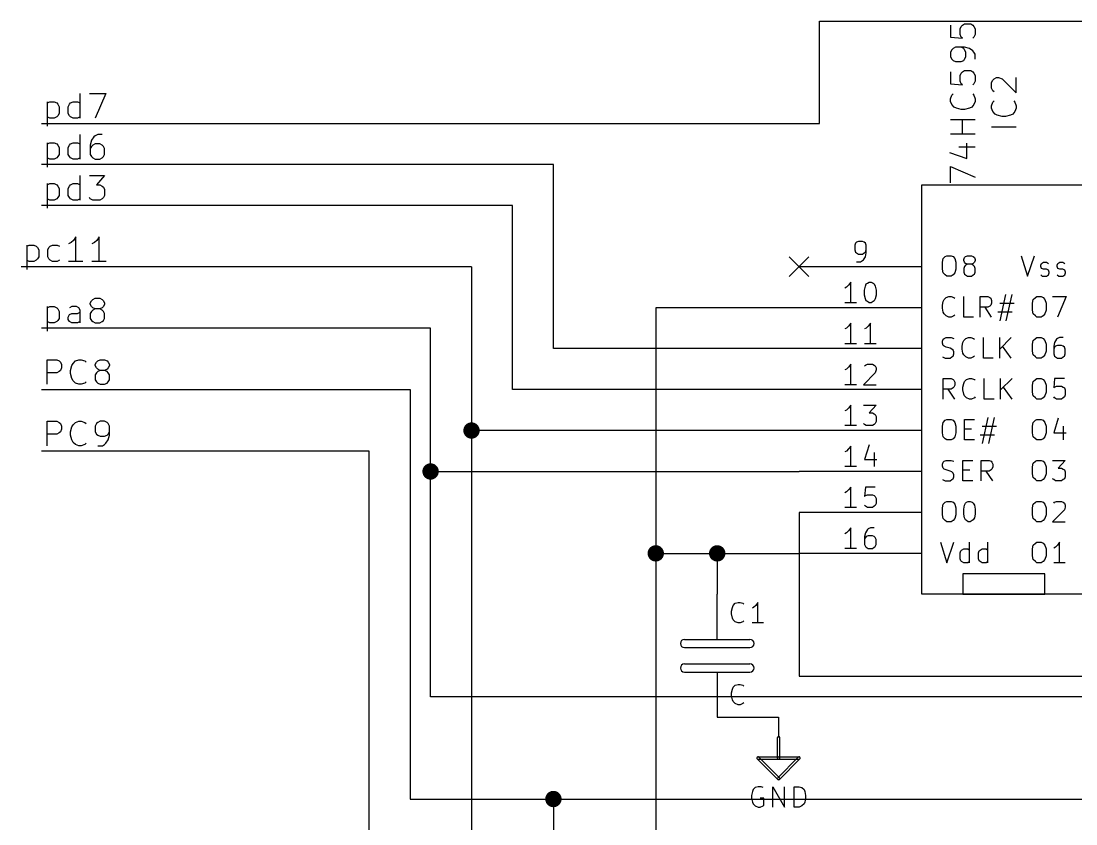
# Model space of a CAD drawing. Extents: x 10 to 287, y -200 to -10.
# Drawn here: x 109.2 to 174.7, y -150.1 to -100.3 of the extents above; entities that cross this region are included whole.
import ezdxf

# ---------------------------------------------------------------- set-up
doc = ezdxf.new("R2010")
doc.units = 0
doc.header["$MEASUREMENT"] = 0
doc.layers.add('BLACK', color=7, linetype='CONTINUOUS')

msp = doc.modelspace()

# ---------------------------------------------------------------- linework, layer by layer
at = {"layer": 'Black'}
for p, q in [((110.846, -105.334), (110.846, -106.858)), ((110.846, -105.41), (110.998, -105.334)), ((110.998, -105.334), (111.277, -105.334)), ((111.277, -105.334), (111.43, -105.41)), ((112.293, -105.41), (112.446, -105.334)), ((112.446, -105.334), (112.725, -105.334)), ((112.725, -105.334), (112.878, -105.41)), ((112.878, -106.35), (112.878, -104.826)), ((113.462, -104.826), (114.478, -104.826)), ((114.478, -104.826), (113.817, -106.35)), ((111.43, -105.41), (111.506, -105.486)), ((111.506, -105.486), (111.582, -105.639)), ((111.582, -105.639), (111.582, -106.07)), ((112.141, -105.639), (112.217, -105.486)), ((112.141, -106.07), (112.141, -105.639)), ((112.217, -105.486), (112.293, -105.41)), ((110.998, -106.35), (110.846, -106.274)), ((111.277, -106.35), (110.998, -106.35)), ((111.43, -106.274), (111.277, -106.35)), ((111.506, -106.197), (111.43, -106.274)), ((111.582, -106.07), (111.506, -106.197)), ((112.217, -106.197), (112.141, -106.07)), ((112.293, -106.274), (112.217, -106.197)), ((112.446, -106.35), (112.293, -106.274)), ((112.725, -106.35), (112.446, -106.35)), ((112.878, -106.274), (112.725, -106.35)), ((110.846, -107.874), (110.846, -109.398)), ((110.846, -107.95), (110.998, -107.874)), ((110.998, -107.874), (111.277, -107.874)), ((111.277, -107.874), (111.43, -107.95)), ((111.43, -107.95), (111.506, -108.026)), ((112.217, -108.026), (112.293, -107.95)), ((112.293, -107.95), (112.446, -107.874)), ((112.446, -107.874), (112.725, -107.874)), ((112.725, -107.874), (112.878, -107.95)), ((112.878, -108.89), (112.878, -107.366)), ((113.589, -107.721), (113.513, -108.026)), ((113.741, -107.518), (113.589, -107.721)), ((113.817, -107.95), (113.665, -108.026)), ((113.817, -107.442), (113.741, -107.518)), ((113.97, -107.366), (113.817, -107.442)), ((114.097, -107.95), (113.817, -107.95)), ((114.249, -107.366), (113.97, -107.366)), ((114.249, -108.026), (114.097, -107.95)), ((111.506, -108.026), (111.582, -108.179)), ((111.582, -108.61), (111.506, -108.737)), ((111.582, -108.179), (111.582, -108.61)), ((112.141, -108.179), (112.217, -108.026)), ((112.141, -108.61), (112.141, -108.179)), ((112.217, -108.737), (112.141, -108.61)), ((113.513, -108.026), (113.513, -108.61)), ((113.589, -108.102), (113.513, -108.229)), ((113.513, -108.61), (113.589, -108.737)), ((113.665, -108.026), (113.589, -108.102)), ((114.325, -108.102), (114.249, -108.026)), ((114.402, -108.229), (114.325, -108.102)), ((114.325, -108.737), (114.402, -108.61)), ((114.402, -108.61), (114.402, -108.229)), ((110.998, -108.89), (110.846, -108.814)), ((111.277, -108.89), (110.998, -108.89)), ((111.43, -108.814), (111.277, -108.89)), ((111.506, -108.737), (111.43, -108.814)), ((112.293, -108.814), (112.217, -108.737)), ((112.446, -108.89), (112.293, -108.814)), ((112.725, -108.89), (112.446, -108.89)), ((112.878, -108.814), (112.725, -108.89)), ((113.589, -108.737), (113.665, -108.814)), ((113.665, -108.814), (113.817, -108.89)), ((113.817, -108.89), (114.097, -108.89)), ((114.097, -108.89), (114.249, -108.814)), ((114.249, -108.814), (114.325, -108.737)), ((112.878, -111.43), (112.878, -109.906)), ((113.462, -109.906), (114.402, -109.906)), ((114.402, -109.906), (113.894, -110.49)), ((110.846, -110.414), (110.846, -111.938)), ((110.846, -110.49), (110.998, -110.414)), ((110.998, -110.414), (111.277, -110.414)), ((111.277, -110.414), (111.43, -110.49)), ((111.43, -110.49), (111.506, -110.566)), ((111.506, -110.566), (111.582, -110.719)), ((112.141, -110.719), (112.217, -110.566)), ((112.217, -110.566), (112.293, -110.49)), ((112.293, -110.49), (112.446, -110.414)), ((112.446, -110.414), (112.725, -110.414)), ((112.725, -110.414), (112.878, -110.49)), ((113.894, -110.49), (114.097, -110.49)), ((114.097, -110.49), (114.249, -110.566)), ((114.249, -110.566), (114.325, -110.642)), ((111.582, -111.15), (111.506, -111.277)), ((111.582, -110.719), (111.582, -111.15)), ((112.141, -111.15), (112.141, -110.719)), ((112.217, -111.277), (112.141, -111.15)), ((114.325, -110.642), (114.402, -110.769)), ((114.402, -111.15), (114.325, -111.277)), ((114.402, -110.769), (114.402, -111.15)), ((110.998, -111.43), (110.846, -111.354)), ((111.277, -111.43), (110.998, -111.43)), ((111.43, -111.354), (111.277, -111.43)), ((111.506, -111.277), (111.43, -111.354)), ((112.293, -111.354), (112.217, -111.277)), ((112.446, -111.43), (112.293, -111.354)), ((112.725, -111.43), (112.446, -111.43)), ((112.878, -111.354), (112.725, -111.43)), ((113.513, -111.354), (113.462, -111.277)), ((113.665, -111.43), (113.513, -111.354)), ((114.097, -111.43), (113.665, -111.43)), ((114.249, -111.354), (114.097, -111.43)), ((114.325, -111.277), (114.249, -111.354)), ((112.624, -113.716), (112.471, -113.944)), ((112.624, -115.24), (112.624, -113.716)), ((114.071, -113.716), (113.919, -113.944)), ((114.071, -115.24), (114.071, -113.716)), ((109.576, -114.224), (109.576, -115.748)), ((109.576, -114.3), (109.728, -114.224)), ((109.728, -114.224), (110.007, -114.224)), ((110.007, -114.224), (110.16, -114.3)), ((110.16, -114.3), (110.236, -114.376)), ((110.236, -114.376), (110.312, -114.529)), ((110.871, -114.529), (110.947, -114.376)), ((110.947, -114.376), (111.023, -114.3)), ((111.023, -114.3), (111.176, -114.224)), ((111.176, -114.224), (111.455, -114.224)), ((111.455, -114.224), (111.608, -114.3)), ((112.319, -114.071), (112.166, -114.148)), ((112.471, -113.944), (112.319, -114.071)), ((113.767, -114.071), (113.614, -114.148)), ((113.919, -113.944), (113.767, -114.071)), ((110.236, -115.087), (110.16, -115.164)), ((110.312, -114.96), (110.236, -115.087)), ((110.312, -114.529), (110.312, -114.96)), ((110.871, -114.96), (110.871, -114.529)), ((110.947, -115.087), (110.871, -114.96)), ((111.023, -115.164), (110.947, -115.087)), ((109.728, -115.24), (109.576, -115.164)), ((110.007, -115.24), (109.728, -115.24)), ((110.16, -115.164), (110.007, -115.24)), ((111.176, -115.24), (111.023, -115.164)), ((111.455, -115.24), (111.176, -115.24)), ((111.608, -115.164), (111.455, -115.24)), ((113.055, -115.24), (112.166, -115.24)), ((114.503, -115.24), (113.614, -115.24)), ((113.513, -117.831), (113.589, -117.678)), ((113.589, -117.678), (113.665, -117.602)), ((113.665, -117.602), (113.817, -117.526)), ((113.817, -117.526), (114.097, -117.526)), ((114.097, -117.526), (114.249, -117.602)), ((114.249, -117.602), (114.325, -117.678)), ((114.325, -117.678), (114.402, -117.831)), ((110.846, -118.034), (110.846, -119.558)), ((110.846, -118.11), (110.998, -118.034)), ((110.998, -118.034), (111.277, -118.034)), ((111.277, -118.034), (111.43, -118.11)), ((111.43, -118.11), (111.506, -118.186)), ((111.506, -118.186), (111.582, -118.339)), ((111.582, -118.339), (111.582, -118.77)), ((112.37, -118.034), (112.217, -118.11)), ((112.649, -118.034), (112.37, -118.034)), ((112.801, -118.11), (112.649, -118.034)), ((112.725, -118.466), (112.878, -118.389)), ((112.878, -118.262), (112.801, -118.11)), ((112.878, -119.05), (112.878, -118.262)), ((113.513, -117.881), (113.513, -117.831)), ((113.589, -118.034), (113.513, -117.881)), ((113.589, -118.339), (113.513, -118.466)), ((113.665, -118.11), (113.589, -118.034)), ((113.665, -118.262), (113.589, -118.339)), ((113.817, -118.186), (113.665, -118.11)), ((113.817, -118.186), (113.665, -118.262)), ((114.097, -118.186), (113.817, -118.186)), ((114.249, -118.11), (114.097, -118.186)), ((114.249, -118.262), (114.097, -118.186)), ((114.325, -118.034), (114.249, -118.11)), ((114.325, -118.339), (114.249, -118.262)), ((114.402, -117.881), (114.325, -118.034)), ((114.402, -118.466), (114.325, -118.339)), ((114.402, -117.831), (114.402, -117.881)), ((110.998, -119.05), (110.846, -118.974)), ((111.277, -119.05), (110.998, -119.05)), ((111.43, -118.974), (111.277, -119.05)), ((111.506, -118.897), (111.43, -118.974)), ((111.582, -118.77), (111.506, -118.897)), ((112.141, -118.694), (112.217, -118.542)), ((112.141, -118.847), (112.141, -118.694)), ((112.217, -118.974), (112.141, -118.847)), ((112.217, -118.542), (112.37, -118.466)), ((112.37, -119.05), (112.217, -118.974)), ((112.37, -118.466), (112.725, -118.466)), ((112.725, -119.05), (112.37, -119.05)), ((112.878, -118.974), (112.725, -119.05)), ((113.513, -118.466), (113.513, -118.77)), ((113.513, -118.77), (113.589, -118.897)), ((113.589, -118.897), (113.665, -118.974)), ((113.665, -118.974), (113.817, -119.05)), ((113.817, -119.05), (114.097, -119.05)), ((114.097, -119.05), (114.249, -118.974)), ((114.249, -118.974), (114.325, -118.897)), ((114.325, -118.897), (114.402, -118.77)), ((114.402, -118.77), (114.402, -118.466)), ((110.846, -122.86), (110.846, -121.336)), ((110.846, -121.336), (111.43, -121.336)), ((111.43, -121.336), (111.582, -121.412)), ((111.582, -121.412), (111.658, -121.488)), ((111.658, -121.488), (111.735, -121.641)), ((111.735, -121.641), (111.735, -121.844)), ((112.293, -121.996), (112.37, -121.691)), ((112.37, -121.691), (112.446, -121.564)), ((112.446, -121.564), (112.598, -121.412)), ((112.598, -121.412), (112.801, -121.336)), ((112.801, -121.336), (112.954, -121.336)), ((112.954, -121.336), (113.182, -121.412)), ((113.182, -121.412), (113.259, -121.488)), ((113.817, -121.641), (113.894, -121.488)), ((113.817, -121.691), (113.817, -121.641)), ((113.894, -121.844), (113.817, -121.691)), ((113.894, -121.488), (113.97, -121.412)), ((113.97, -121.412), (114.122, -121.336)), ((114.122, -121.336), (114.402, -121.336)), ((114.402, -121.336), (114.554, -121.412)), ((114.554, -121.412), (114.63, -121.488)), ((114.63, -121.488), (114.706, -121.641)), ((114.706, -121.691), (114.63, -121.844)), ((114.706, -121.641), (114.706, -121.691)), ((111.43, -122.149), (110.846, -122.149)), ((111.582, -122.072), (111.43, -122.149)), ((111.658, -121.996), (111.582, -122.072)), ((111.735, -121.844), (111.658, -121.996)), ((112.293, -122.199), (112.293, -121.996)), ((112.37, -122.504), (112.293, -122.199)), ((113.894, -122.149), (113.817, -122.276)), ((113.817, -122.276), (113.817, -122.58)), ((113.97, -121.92), (113.894, -121.844)), ((113.97, -122.072), (113.894, -122.149)), ((114.122, -121.996), (113.97, -121.92)), ((114.122, -121.996), (113.97, -122.072)), ((114.402, -121.996), (114.122, -121.996)), ((114.554, -121.92), (114.402, -121.996)), ((114.554, -122.072), (114.402, -121.996)), ((114.63, -121.844), (114.554, -121.92)), ((114.63, -122.149), (114.554, -122.072)), ((114.706, -122.276), (114.63, -122.149)), ((114.706, -122.58), (114.706, -122.276)), ((112.446, -122.657), (112.37, -122.504)), ((112.598, -122.784), (112.446, -122.657)), ((112.801, -122.86), (112.598, -122.784)), ((112.954, -122.86), (112.801, -122.86)), ((113.182, -122.784), (112.954, -122.86)), ((113.259, -122.707), (113.182, -122.784)), ((113.817, -122.58), (113.894, -122.707)), ((113.894, -122.707), (113.97, -122.784)), ((113.97, -122.784), (114.122, -122.86)), ((114.122, -122.86), (114.402, -122.86)), ((114.402, -122.86), (114.554, -122.784)), ((114.554, -122.784), (114.63, -122.707)), ((114.63, -122.707), (114.706, -122.58)), ((110.846, -126.67), (110.846, -125.146)), ((110.846, -125.146), (111.43, -125.146)), ((111.43, -125.146), (111.582, -125.222)), ((111.582, -125.222), (111.658, -125.298)), ((111.658, -125.298), (111.735, -125.451)), ((111.735, -125.451), (111.735, -125.654)), ((112.293, -125.806), (112.37, -125.501)), ((112.37, -125.501), (112.446, -125.374)), ((112.446, -125.374), (112.598, -125.222)), ((112.598, -125.222), (112.801, -125.146)), ((112.801, -125.146), (112.954, -125.146)), ((112.954, -125.146), (113.182, -125.222)), ((113.182, -125.222), (113.259, -125.298)), ((113.894, -125.298), (113.817, -125.451)), ((113.817, -125.451), (113.817, -125.806)), ((113.97, -125.222), (113.894, -125.298)), ((114.122, -125.146), (113.97, -125.222)), ((114.402, -125.146), (114.122, -125.146)), ((114.554, -125.222), (114.402, -125.146)), ((114.63, -125.298), (114.554, -125.222)), ((114.706, -125.451), (114.63, -125.298)), ((114.706, -126.009), (114.706, -125.451)), ((111.43, -125.959), (110.846, -125.959)), ((111.582, -125.882), (111.43, -125.959)), ((111.658, -125.806), (111.582, -125.882)), ((111.735, -125.654), (111.658, -125.806)), ((112.293, -126.009), (112.293, -125.806)), ((112.37, -126.314), (112.293, -126.009)), ((113.817, -125.806), (113.894, -125.959)), ((113.894, -125.959), (113.97, -126.009)), ((113.97, -126.009), (114.122, -126.086)), ((114.122, -126.086), (114.402, -126.086)), ((114.402, -126.086), (114.554, -126.009)), ((114.554, -126.009), (114.63, -125.959)), ((114.63, -125.959), (114.706, -125.806)), ((114.63, -126.314), (114.706, -126.009)), ((112.446, -126.467), (112.37, -126.314)), ((112.598, -126.594), (112.446, -126.467)), ((112.801, -126.67), (112.598, -126.594)), ((112.954, -126.67), (112.801, -126.67)), ((113.182, -126.594), (112.954, -126.67)), ((113.259, -126.517), (113.182, -126.594)), ((113.97, -126.67), (114.275, -126.67)), ((114.275, -126.67), (114.402, -126.594)), ((114.402, -126.594), (114.478, -126.517)), ((114.478, -126.517), (114.63, -126.314))]:
    msp.add_line(p, q, dxfattribs=at)
at = {"layer": 'Blue 2'}
for p, q in [((156.87, -114.96), (158.09, -116.18)), ((158.09, -114.96), (156.87, -116.18))]:
    msp.add_line(p, q, dxfattribs=at)
at = {"layer": 'Cyan 2'}
for p, q in [((166.878, -100.584), (166.878, -101.321)), ((167.462, -100.813), (167.538, -100.66)), ((167.538, -100.66), (167.615, -100.584)), ((167.615, -100.584), (167.742, -100.508)), ((167.742, -100.508), (168.123, -100.508)), ((168.123, -100.508), (168.25, -100.584)), ((168.25, -100.584), (168.326, -100.66)), ((168.326, -100.66), (168.402, -100.813)), ((166.878, -101.321), (167.615, -101.397)), ((167.462, -101.168), (167.462, -100.813)), ((167.538, -101.321), (167.462, -101.168)), ((167.615, -101.397), (167.538, -101.321)), ((168.326, -101.321), (168.25, -101.397)), ((168.402, -101.168), (168.326, -101.321)), ((168.402, -100.813), (168.402, -101.168)), ((167.03, -102.032), (166.954, -102.108)), ((167.183, -101.956), (167.03, -102.032)), ((167.742, -101.956), (167.183, -101.956)), ((167.691, -102.032), (167.538, -101.956)), ((167.742, -102.108), (167.691, -102.032)), ((168.046, -102.032), (167.742, -101.956)), ((168.25, -102.184), (168.046, -102.032)), ((166.954, -102.108), (166.878, -102.26)), ((166.878, -102.26), (166.878, -102.54)), ((166.878, -102.54), (166.954, -102.692)), ((166.954, -102.692), (167.03, -102.768)), ((167.691, -102.768), (167.742, -102.692)), ((167.818, -102.26), (167.742, -102.108)), ((167.742, -102.692), (167.818, -102.54)), ((167.818, -102.54), (167.818, -102.26)), ((168.326, -102.26), (168.25, -102.184)), ((168.402, -102.387), (168.326, -102.26)), ((168.402, -102.692), (168.402, -102.387)), ((167.03, -102.768), (167.183, -102.845)), ((167.183, -102.845), (167.538, -102.845)), ((167.538, -102.845), (167.691, -102.768)), ((166.878, -103.48), (166.878, -104.216)), ((167.462, -103.708), (167.538, -103.556)), ((167.462, -104.064), (167.462, -103.708)), ((167.538, -103.556), (167.615, -103.48)), ((167.615, -103.48), (167.742, -103.403)), ((167.742, -103.403), (168.123, -103.403)), ((168.123, -103.403), (168.25, -103.48)), ((168.25, -103.48), (168.326, -103.556)), ((168.326, -103.556), (168.402, -103.708)), ((168.402, -103.708), (168.402, -104.064)), ((169.418, -104.14), (169.494, -103.988)), ((169.494, -103.988), (169.57, -103.911)), ((169.57, -103.911), (169.723, -103.835)), ((169.723, -103.835), (169.85, -103.835)), ((169.85, -103.835), (170.078, -103.911)), ((170.078, -103.911), (170.942, -104.775)), ((170.942, -104.775), (170.942, -103.835)), ((166.878, -104.216), (167.615, -104.292)), ((167.538, -104.216), (167.462, -104.064)), ((167.615, -104.292), (167.538, -104.216)), ((168.326, -104.216), (168.25, -104.292)), ((168.402, -104.064), (168.326, -104.216)), ((169.418, -104.496), (169.418, -104.14)), ((169.494, -104.648), (169.418, -104.496)), ((169.57, -104.724), (169.494, -104.648)), ((166.878, -105.156), (166.954, -104.927)), ((166.878, -105.308), (166.878, -105.156)), ((166.954, -105.512), (166.878, -105.308)), ((166.954, -104.927), (167.03, -104.851)), ((168.25, -104.851), (168.326, -104.927)), ((168.326, -104.927), (168.402, -105.156)), ((168.402, -105.308), (168.326, -105.512)), ((168.402, -105.156), (168.402, -105.308)), ((169.494, -105.359), (169.57, -105.283)), ((170.79, -105.283), (170.866, -105.359)), ((167.107, -105.664), (166.954, -105.512)), ((167.234, -105.74), (167.107, -105.664)), ((167.538, -105.816), (167.234, -105.74)), ((167.742, -105.816), (167.538, -105.816)), ((168.046, -105.74), (167.742, -105.816)), ((168.199, -105.664), (168.046, -105.74)), ((168.326, -105.512), (168.199, -105.664)), ((169.418, -105.588), (169.494, -105.359)), ((169.418, -105.74), (169.418, -105.588)), ((169.494, -105.943), (169.418, -105.74)), ((169.647, -106.096), (169.494, -105.943)), ((170.866, -105.943), (170.739, -106.096)), ((170.866, -105.359), (170.942, -105.588)), ((170.942, -105.74), (170.866, -105.943)), ((170.942, -105.588), (170.942, -105.74)), ((168.402, -106.451), (166.878, -106.451)), ((167.615, -107.34), (167.615, -106.451)), ((169.774, -106.172), (169.647, -106.096)), ((170.078, -106.248), (169.774, -106.172)), ((170.282, -106.248), (170.078, -106.248)), ((170.586, -106.172), (170.282, -106.248)), ((170.739, -106.096), (170.586, -106.172)), ((170.942, -106.909), (169.418, -106.909)), ((168.402, -107.34), (166.878, -107.34)), ((167.894, -108.864), (167.894, -107.899)), ((166.802, -108.483), (167.894, -108.864)), ((167.386, -108.128), (168.402, -108.128)), ((166.878, -110.363), (166.878, -109.347)), ((166.878, -109.347), (168.402, -110.007)), ((166.37, -115.291), (166.421, -115.062)), ((166.421, -115.062), (166.548, -114.935)), ((166.548, -114.935), (166.649, -114.884)), ((166.649, -114.884), (166.903, -114.884)), ((166.903, -114.884), (167.03, -114.935)), ((167.03, -114.935), (167.132, -115.062)), ((167.132, -115.062), (167.208, -115.291)), ((167.691, -115.113), (167.742, -114.986)), ((167.691, -115.189), (167.691, -115.113)), ((167.742, -114.986), (167.792, -114.935)), ((167.792, -114.935), (167.919, -114.884)), ((167.919, -114.884), (168.173, -114.884)), ((168.173, -114.884), (168.275, -114.935)), ((168.275, -114.935), (168.351, -114.986)), ((168.351, -114.986), (168.402, -115.113)), ((168.402, -115.113), (168.402, -115.189)), ((171.247, -114.884), (171.653, -116.154)), ((171.653, -116.154), (172.085, -114.884)), ((166.37, -115.722), (166.37, -115.291)), ((166.421, -115.951), (166.37, -115.722)), ((167.208, -115.722), (167.132, -115.951)), ((167.208, -115.291), (167.208, -115.722)), ((167.742, -115.291), (167.691, -115.189)), ((167.742, -115.545), (167.691, -115.672)), ((167.691, -115.672), (167.691, -115.9)), ((167.792, -115.367), (167.742, -115.291)), ((167.792, -115.468), (167.742, -115.545)), ((167.919, -115.418), (167.792, -115.367)), ((167.919, -115.418), (167.792, -115.468)), ((168.173, -115.418), (167.919, -115.418)), ((168.275, -115.367), (168.173, -115.418)), ((168.275, -115.468), (168.173, -115.418)), ((168.351, -115.291), (168.275, -115.367)), ((168.351, -115.545), (168.275, -115.468)), ((168.402, -115.189), (168.351, -115.291)), ((168.402, -115.672), (168.351, -115.545)), ((168.402, -115.9), (168.402, -115.672)), ((172.466, -115.468), (172.517, -115.367)), ((172.466, -115.545), (172.466, -115.468)), ((172.517, -115.672), (172.466, -115.545)), ((172.517, -115.367), (172.644, -115.291)), ((172.644, -115.722), (172.517, -115.672)), ((172.644, -115.291), (172.822, -115.291)), ((172.822, -115.722), (172.644, -115.722)), ((172.822, -115.291), (172.949, -115.367)), ((172.949, -115.773), (172.822, -115.722)), ((172.999, -115.9), (172.949, -115.773)), ((173.482, -115.468), (173.533, -115.367)), ((173.482, -115.545), (173.482, -115.468)), ((173.533, -115.672), (173.482, -115.545)), ((173.533, -115.367), (173.66, -115.291)), ((173.66, -115.722), (173.533, -115.672)), ((173.66, -115.291), (173.838, -115.291)), ((173.838, -115.722), (173.66, -115.722)), ((173.838, -115.291), (173.965, -115.367)), ((173.965, -115.773), (173.838, -115.722)), ((174.015, -115.9), (173.965, -115.773)), ((166.548, -116.078), (166.421, -115.951)), ((166.649, -116.154), (166.548, -116.078)), ((166.903, -116.154), (166.649, -116.154)), ((167.03, -116.078), (166.903, -116.154)), ((167.132, -115.951), (167.03, -116.078)), ((167.691, -115.9), (167.742, -116.027)), ((167.742, -116.027), (167.792, -116.078)), ((167.792, -116.078), (167.919, -116.154)), ((167.919, -116.154), (168.173, -116.154)), ((168.173, -116.154), (168.275, -116.078)), ((168.275, -116.078), (168.351, -116.027)), ((168.351, -116.027), (168.402, -115.9)), ((172.466, -116.078), (172.568, -116.154)), ((172.568, -116.154), (172.822, -116.154)), ((172.822, -116.154), (172.949, -116.078)), ((172.949, -116.078), (172.999, -115.951)), ((172.999, -115.951), (172.999, -115.9)), ((173.482, -116.078), (173.584, -116.154)), ((173.584, -116.154), (173.838, -116.154)), ((173.838, -116.154), (173.965, -116.078)), ((173.965, -116.078), (174.015, -115.951)), ((174.015, -115.951), (174.015, -115.9)), ((166.37, -117.958), (166.421, -117.729)), ((166.421, -117.729), (166.472, -117.602)), ((166.472, -117.602), (166.599, -117.475)), ((166.599, -117.475), (166.776, -117.424)), ((166.776, -117.424), (166.903, -117.424)), ((166.903, -117.424), (167.081, -117.475)), ((167.081, -117.475), (167.132, -117.526)), ((167.691, -118.694), (167.691, -117.424)), ((168.707, -118.694), (168.707, -117.424)), ((168.707, -117.424), (169.189, -117.424)), ((169.189, -117.424), (169.316, -117.475)), ((169.316, -117.475), (169.367, -117.526)), ((169.367, -117.526), (169.418, -117.653)), ((169.418, -117.653), (169.418, -117.831)), ((170.282, -117.297), (169.926, -118.923)), ((170.332, -118.923), (170.688, -117.297)), ((171.958, -117.831), (172.009, -117.602)), ((172.009, -117.602), (172.136, -117.475)), ((172.136, -117.475), (172.237, -117.424)), ((172.237, -117.424), (172.491, -117.424)), ((172.491, -117.424), (172.618, -117.475)), ((172.618, -117.475), (172.72, -117.602)), ((172.72, -117.602), (172.796, -117.831)), ((173.203, -117.424), (174.041, -117.424)), ((174.041, -117.424), (173.507, -118.694)), ((166.37, -118.135), (166.37, -117.958)), ((166.421, -118.389), (166.37, -118.135)), ((166.472, -118.491), (166.421, -118.389)), ((169.189, -118.085), (168.707, -118.085)), ((169.418, -118.694), (169.012, -118.085)), ((169.316, -118.008), (169.189, -118.085)), ((169.367, -117.958), (169.316, -118.008)), ((169.418, -117.831), (169.367, -117.958)), ((170.688, -118.389), (169.799, -118.389)), ((169.926, -117.831), (170.815, -117.831)), ((171.958, -118.262), (171.958, -117.831)), ((172.009, -118.491), (171.958, -118.262)), ((172.796, -118.262), (172.72, -118.491)), ((172.796, -117.831), (172.796, -118.262)), ((166.599, -118.618), (166.472, -118.491)), ((166.776, -118.694), (166.599, -118.618)), ((166.903, -118.694), (166.776, -118.694)), ((167.081, -118.618), (166.903, -118.694)), ((167.132, -118.567), (167.081, -118.618)), ((168.3, -118.694), (167.691, -118.694)), ((172.136, -118.618), (172.009, -118.491)), ((172.237, -118.694), (172.136, -118.618)), ((172.491, -118.694), (172.237, -118.694)), ((172.618, -118.618), (172.491, -118.694)), ((172.72, -118.491), (172.618, -118.618)), ((166.37, -120.193), (166.421, -120.066)), ((166.37, -120.32), (166.37, -120.193)), ((166.421, -120.447), (166.37, -120.32)), ((166.421, -120.066), (166.472, -120.015)), ((166.472, -120.015), (166.599, -119.964)), ((166.599, -119.964), (166.903, -119.964)), ((166.903, -119.964), (167.081, -120.015)), ((167.589, -120.498), (167.64, -120.269)), ((167.64, -120.269), (167.691, -120.142)), ((167.691, -120.142), (167.818, -120.015)), ((167.818, -120.015), (167.996, -119.964)), ((167.996, -119.964), (168.123, -119.964)), ((168.123, -119.964), (168.3, -120.015)), ((168.3, -120.015), (168.351, -120.066)), ((168.91, -121.234), (168.91, -119.964)), ((169.926, -121.234), (169.926, -119.964)), ((170.637, -119.964), (169.926, -120.675)), ((171.958, -120.371), (172.009, -120.142)), ((171.958, -120.802), (171.958, -120.371)), ((172.009, -120.142), (172.136, -120.015)), ((172.136, -120.015), (172.237, -119.964)), ((172.237, -119.964), (172.491, -119.964)), ((172.491, -119.964), (172.618, -120.015)), ((172.618, -120.015), (172.72, -120.142)), ((172.72, -120.142), (172.796, -120.371)), ((172.796, -120.371), (172.796, -120.802)), ((173.33, -120.269), (173.279, -120.498)), ((173.457, -120.066), (173.33, -120.269)), ((173.507, -120.015), (173.457, -120.066)), ((173.634, -119.964), (173.507, -120.015)), ((173.863, -119.964), (173.634, -119.964)), ((166.472, -120.498), (166.421, -120.447)), ((166.599, -120.548), (166.472, -120.498)), ((166.853, -120.625), (166.599, -120.548)), ((166.954, -120.675), (166.853, -120.625)), ((167.03, -120.752), (166.954, -120.675)), ((167.081, -120.853), (167.03, -120.752)), ((167.03, -121.107), (167.081, -120.98)), ((167.081, -120.98), (167.081, -120.853)), ((167.589, -120.675), (167.589, -120.498)), ((167.64, -120.929), (167.589, -120.675)), ((167.691, -121.031), (167.64, -120.929)), ((167.818, -121.158), (167.691, -121.031)), ((170.637, -121.234), (170.104, -120.498)), ((172.009, -121.031), (171.958, -120.802)), ((172.136, -121.158), (172.009, -121.031)), ((172.72, -121.031), (172.618, -121.158)), ((172.796, -120.802), (172.72, -121.031)), ((173.279, -120.498), (173.279, -120.98)), ((173.33, -120.548), (173.279, -120.675)), ((173.279, -120.98), (173.33, -121.107)), ((173.38, -120.498), (173.33, -120.548)), ((173.507, -120.447), (173.38, -120.498)), ((173.761, -120.447), (173.507, -120.447)), ((173.863, -120.498), (173.761, -120.447)), ((173.939, -120.548), (173.863, -120.498)), ((173.99, -120.675), (173.939, -120.548)), ((173.939, -121.107), (173.99, -120.98)), ((173.99, -120.98), (173.99, -120.675)), ((166.37, -121.158), (166.548, -121.234)), ((166.548, -121.234), (166.853, -121.234)), ((166.853, -121.234), (166.954, -121.158)), ((166.954, -121.158), (167.03, -121.107)), ((167.996, -121.234), (167.818, -121.158)), ((168.123, -121.234), (167.996, -121.234)), ((168.3, -121.158), (168.123, -121.234)), ((168.351, -121.107), (168.3, -121.158)), ((169.52, -121.234), (168.91, -121.234)), ((172.237, -121.234), (172.136, -121.158)), ((172.491, -121.234), (172.237, -121.234)), ((172.618, -121.158), (172.491, -121.234)), ((173.33, -121.107), (173.38, -121.158)), ((173.38, -121.158), (173.507, -121.234)), ((173.507, -121.234), (173.761, -121.234)), ((173.761, -121.234), (173.863, -121.158)), ((173.863, -121.158), (173.939, -121.107)), ((166.421, -123.774), (166.421, -122.504)), ((166.421, -122.504), (166.903, -122.504)), ((166.903, -122.504), (167.03, -122.555)), ((167.03, -122.555), (167.081, -122.606)), ((167.081, -122.606), (167.132, -122.733)), ((167.132, -122.911), (167.081, -123.038)), ((167.132, -122.733), (167.132, -122.911)), ((167.64, -123.038), (167.691, -122.809)), ((167.691, -122.809), (167.742, -122.682)), ((167.742, -122.682), (167.869, -122.555)), ((167.869, -122.555), (168.046, -122.504)), ((168.046, -122.504), (168.173, -122.504)), ((168.173, -122.504), (168.351, -122.555)), ((168.351, -122.555), (168.402, -122.606)), ((168.961, -123.774), (168.961, -122.504)), ((169.977, -123.774), (169.977, -122.504)), ((170.688, -122.504), (169.977, -123.215)), ((171.958, -122.911), (172.009, -122.682)), ((171.958, -123.342), (171.958, -122.911)), ((172.009, -122.682), (172.136, -122.555)), ((172.136, -122.555), (172.237, -122.504)), ((172.237, -122.504), (172.491, -122.504)), ((172.491, -122.504), (172.618, -122.555)), ((172.618, -122.555), (172.72, -122.682)), ((172.72, -122.682), (172.796, -122.911)), ((172.796, -122.911), (172.796, -123.342)), ((173.33, -122.504), (173.279, -123.088)), ((173.939, -122.504), (173.33, -122.504)), ((173.33, -123.038), (173.457, -122.987)), ((173.457, -122.987), (173.761, -122.987)), ((173.761, -122.987), (173.863, -123.038)), ((166.903, -123.165), (166.421, -123.165)), ((167.132, -123.774), (166.726, -123.165)), ((167.03, -123.088), (166.903, -123.165)), ((167.081, -123.038), (167.03, -123.088)), ((167.64, -123.215), (167.64, -123.038)), ((167.691, -123.469), (167.64, -123.215)), ((167.742, -123.571), (167.691, -123.469)), ((167.869, -123.698), (167.742, -123.571)), ((168.402, -123.647), (168.351, -123.698)), ((170.688, -123.774), (170.155, -123.038)), ((172.009, -123.571), (171.958, -123.342)), ((172.136, -123.698), (172.009, -123.571)), ((172.72, -123.571), (172.618, -123.698)), ((172.796, -123.342), (172.72, -123.571)), ((173.279, -123.088), (173.33, -123.038)), ((173.33, -123.698), (173.279, -123.647)), ((173.863, -123.038), (173.939, -123.088)), ((173.939, -123.647), (173.863, -123.698)), ((173.939, -123.088), (173.99, -123.215)), ((173.99, -123.52), (173.939, -123.647)), ((173.99, -123.215), (173.99, -123.52)), ((168.046, -123.774), (167.869, -123.698)), ((168.173, -123.774), (168.046, -123.774)), ((168.351, -123.698), (168.173, -123.774)), ((169.57, -123.774), (168.961, -123.774)), ((172.237, -123.774), (172.136, -123.698)), ((172.491, -123.774), (172.237, -123.774)), ((172.618, -123.698), (172.491, -123.774)), ((173.457, -123.774), (173.33, -123.698)), ((173.761, -123.774), (173.457, -123.774)), ((173.863, -123.698), (173.761, -123.774)), ((169.189, -124.917), (168.834, -126.543)), ((169.24, -126.543), (169.596, -124.917)), ((173.558, -124.968), (173.279, -125.882)), ((166.37, -125.451), (166.421, -125.222)), ((166.37, -125.882), (166.37, -125.451)), ((166.421, -125.222), (166.548, -125.095)), ((166.548, -125.095), (166.649, -125.044)), ((166.649, -125.044), (166.903, -125.044)), ((166.903, -125.044), (167.03, -125.095)), ((167.03, -125.095), (167.132, -125.222)), ((167.132, -125.222), (167.208, -125.451)), ((167.208, -125.451), (167.208, -125.882)), ((167.742, -126.314), (167.742, -125.044)), ((167.742, -125.044), (168.351, -125.044)), ((168.834, -125.451), (169.723, -125.451)), ((171.958, -125.451), (172.009, -125.222)), ((171.958, -125.882), (171.958, -125.451)), ((172.009, -125.222), (172.136, -125.095)), ((172.136, -125.095), (172.237, -125.044)), ((172.237, -125.044), (172.491, -125.044)), ((172.491, -125.044), (172.618, -125.095)), ((172.618, -125.095), (172.72, -125.222)), ((172.72, -125.222), (172.796, -125.451)), ((172.796, -125.451), (172.796, -125.882)), ((173.863, -125.451), (173.863, -126.314)), ((166.421, -126.111), (166.37, -125.882)), ((166.548, -126.238), (166.421, -126.111)), ((166.649, -126.314), (166.548, -126.238)), ((167.03, -126.238), (166.903, -126.314)), ((167.132, -126.111), (167.03, -126.238)), ((167.208, -125.882), (167.132, -126.111)), ((167.742, -125.628), (168.173, -125.628)), ((169.596, -126.009), (168.707, -126.009)), ((172.009, -126.111), (171.958, -125.882)), ((172.136, -126.238), (172.009, -126.111)), ((172.237, -126.314), (172.136, -126.238)), ((172.618, -126.238), (172.491, -126.314)), ((172.72, -126.111), (172.618, -126.238)), ((172.796, -125.882), (172.72, -126.111)), ((173.279, -125.882), (174.041, -125.882)), ((166.903, -126.314), (166.649, -126.314)), ((168.351, -126.314), (167.742, -126.314)), ((172.491, -126.314), (172.237, -126.314)), ((166.472, -127.635), (166.599, -127.584)), ((166.599, -127.584), (166.903, -127.584)), ((166.903, -127.584), (167.081, -127.635)), ((167.64, -128.854), (167.64, -127.584)), ((167.64, -127.584), (168.25, -127.584)), ((168.783, -128.854), (168.783, -127.584)), ((168.783, -127.584), (169.266, -127.584)), ((169.266, -127.584), (169.393, -127.635)), ((172.136, -127.635), (172.237, -127.584)), ((172.237, -127.584), (172.491, -127.584)), ((172.491, -127.584), (172.618, -127.635)), ((173.203, -127.584), (173.99, -127.584)), ((173.99, -127.584), (173.558, -128.067)), ((166.37, -127.813), (166.421, -127.686)), ((166.37, -127.94), (166.37, -127.813)), ((166.421, -128.067), (166.37, -127.94)), ((166.421, -127.686), (166.472, -127.635)), ((166.472, -128.118), (166.421, -128.067)), ((166.599, -128.168), (166.472, -128.118)), ((166.853, -128.245), (166.599, -128.168)), ((167.64, -128.168), (168.072, -128.168)), ((169.393, -128.168), (169.266, -128.245)), ((169.393, -127.635), (169.443, -127.686)), ((169.443, -128.118), (169.393, -128.168)), ((169.443, -127.686), (169.494, -127.813)), ((169.494, -127.991), (169.443, -128.118)), ((169.494, -127.813), (169.494, -127.991)), ((171.958, -127.991), (172.009, -127.762)), ((171.958, -128.422), (171.958, -127.991)), ((172.009, -127.762), (172.136, -127.635)), ((172.618, -127.635), (172.72, -127.762)), ((172.72, -127.762), (172.796, -127.991)), ((172.796, -127.991), (172.796, -128.422)), ((173.558, -128.067), (173.761, -128.067)), ((173.761, -128.067), (173.863, -128.118)), ((173.863, -128.118), (173.939, -128.168)), ((173.939, -128.168), (173.99, -128.295)), ((166.37, -128.778), (166.548, -128.854)), ((166.548, -128.854), (166.853, -128.854)), ((166.954, -128.295), (166.853, -128.245)), ((166.853, -128.854), (166.954, -128.778)), ((167.03, -128.372), (166.954, -128.295)), ((166.954, -128.778), (167.03, -128.727)), ((167.081, -128.473), (167.03, -128.372)), ((167.03, -128.727), (167.081, -128.6)), ((167.081, -128.6), (167.081, -128.473)), ((168.25, -128.854), (167.64, -128.854)), ((169.266, -128.245), (168.783, -128.245)), ((169.494, -128.854), (169.088, -128.245)), ((172.009, -128.651), (171.958, -128.422)), ((172.136, -128.778), (172.009, -128.651)), ((172.237, -128.854), (172.136, -128.778)), ((172.491, -128.854), (172.237, -128.854)), ((172.618, -128.778), (172.491, -128.854)), ((172.72, -128.651), (172.618, -128.778)), ((172.796, -128.422), (172.72, -128.651)), ((173.279, -128.778), (173.203, -128.727)), ((173.38, -128.854), (173.279, -128.778)), ((173.761, -128.854), (173.38, -128.854)), ((173.863, -128.778), (173.761, -128.854)), ((173.939, -128.727), (173.863, -128.778)), ((173.99, -128.6), (173.939, -128.727)), ((173.99, -128.295), (173.99, -128.6)), ((166.421, -130.302), (166.548, -130.175)), ((166.548, -130.175), (166.649, -130.124)), ((166.649, -130.124), (166.903, -130.124)), ((166.903, -130.124), (167.03, -130.175)), ((167.03, -130.175), (167.132, -130.302)), ((167.792, -130.226), (167.869, -130.175)), ((167.869, -130.175), (167.97, -130.124)), ((167.97, -130.124), (168.097, -130.124)), ((168.097, -130.124), (168.224, -130.175)), ((168.224, -130.175), (168.275, -130.226)), ((172.009, -130.302), (172.136, -130.175)), ((172.136, -130.175), (172.237, -130.124)), ((172.237, -130.124), (172.491, -130.124)), ((172.491, -130.124), (172.618, -130.175)), ((172.618, -130.175), (172.72, -130.302)), ((173.279, -130.226), (173.33, -130.175)), ((173.33, -130.175), (173.457, -130.124)), ((173.457, -130.124), (173.761, -130.124)), ((173.761, -130.124), (173.863, -130.175)), ((173.863, -130.175), (173.939, -130.226)), ((166.37, -130.531), (166.421, -130.302)), ((166.37, -130.962), (166.37, -130.531)), ((167.132, -130.302), (167.208, -130.531)), ((167.208, -130.531), (167.208, -130.962)), ((167.691, -130.607), (167.742, -130.353)), ((167.691, -130.912), (167.691, -130.607)), ((167.742, -130.353), (167.792, -130.226)), ((168.275, -130.226), (168.351, -130.353)), ((168.351, -130.353), (168.402, -130.607)), ((168.402, -130.607), (168.402, -130.912)), ((171.958, -130.531), (172.009, -130.302)), ((171.958, -130.962), (171.958, -130.531)), ((172.72, -130.302), (172.796, -130.531)), ((172.796, -130.531), (172.796, -130.962)), ((173.939, -130.658), (173.203, -131.394)), ((173.939, -130.226), (173.99, -130.353)), ((173.99, -130.48), (173.939, -130.658)), ((173.99, -130.353), (173.99, -130.48)), ((166.421, -131.191), (166.37, -130.962)), ((166.548, -131.318), (166.421, -131.191)), ((166.649, -131.394), (166.548, -131.318)), ((166.903, -131.394), (166.649, -131.394)), ((167.03, -131.318), (166.903, -131.394)), ((167.132, -131.191), (167.03, -131.318)), ((167.208, -130.962), (167.132, -131.191)), ((167.742, -131.14), (167.691, -130.912)), ((167.792, -131.267), (167.742, -131.14)), ((167.869, -131.318), (167.792, -131.267)), ((167.97, -131.394), (167.869, -131.318)), ((168.097, -131.394), (167.97, -131.394)), ((168.224, -131.318), (168.097, -131.394)), ((168.275, -131.267), (168.224, -131.318)), ((168.351, -131.14), (168.275, -131.267)), ((168.402, -130.912), (168.351, -131.14)), ((172.009, -131.191), (171.958, -130.962)), ((172.136, -131.318), (172.009, -131.191)), ((172.237, -131.394), (172.136, -131.318)), ((172.491, -131.394), (172.237, -131.394)), ((172.618, -131.318), (172.491, -131.394)), ((172.72, -131.191), (172.618, -131.318)), ((172.796, -130.962), (172.72, -131.191)), ((173.203, -131.394), (173.99, -131.394)), ((166.243, -132.664), (166.649, -133.934)), ((166.649, -133.934), (167.081, -132.664)), ((168.046, -133.934), (168.046, -132.664)), ((169.189, -133.934), (169.189, -132.664)), ((172.009, -132.842), (172.136, -132.715)), ((172.136, -132.715), (172.237, -132.664)), ((172.237, -132.664), (172.491, -132.664)), ((172.491, -132.664), (172.618, -132.715)), ((172.618, -132.715), (172.72, -132.842)), ((173.634, -132.664), (173.507, -132.842)), ((173.634, -133.934), (173.634, -132.664)), ((167.462, -133.325), (167.513, -133.198)), ((167.462, -133.68), (167.462, -133.325)), ((167.513, -133.198), (167.564, -133.147)), ((167.564, -133.147), (167.691, -133.071)), ((167.691, -133.071), (167.945, -133.071)), ((167.945, -133.071), (168.046, -133.147)), ((168.605, -133.325), (168.656, -133.198)), ((168.605, -133.68), (168.605, -133.325)), ((168.656, -133.198), (168.707, -133.147)), ((168.707, -133.147), (168.834, -133.071)), ((168.834, -133.071), (169.088, -133.071)), ((169.088, -133.071), (169.189, -133.147)), ((171.958, -133.071), (172.009, -132.842)), ((171.958, -133.502), (171.958, -133.071)), ((172.72, -132.842), (172.796, -133.071)), ((172.796, -133.071), (172.796, -133.502)), ((173.38, -132.969), (173.279, -133.02)), ((173.507, -132.842), (173.38, -132.969)), ((167.513, -133.807), (167.462, -133.68)), ((167.564, -133.858), (167.513, -133.807)), ((167.691, -133.934), (167.564, -133.858)), ((167.945, -133.934), (167.691, -133.934)), ((168.046, -133.858), (167.945, -133.934)), ((168.656, -133.807), (168.605, -133.68)), ((168.707, -133.858), (168.656, -133.807)), ((168.834, -133.934), (168.707, -133.858)), ((169.088, -133.934), (168.834, -133.934)), ((169.189, -133.858), (169.088, -133.934)), ((172.009, -133.731), (171.958, -133.502)), ((172.136, -133.858), (172.009, -133.731)), ((172.237, -133.934), (172.136, -133.858)), ((172.491, -133.934), (172.237, -133.934)), ((172.618, -133.858), (172.491, -133.934)), ((172.72, -133.731), (172.618, -133.858)), ((172.796, -133.502), (172.72, -133.731)), ((173.99, -133.934), (173.279, -133.934)), ((153.289, -136.931), (153.34, -136.703)), ((153.34, -136.703), (153.391, -136.576)), ((153.391, -136.576), (153.518, -136.449)), ((153.518, -136.449), (153.695, -136.398)), ((153.695, -136.398), (153.822, -136.398)), ((153.822, -136.398), (154, -136.449)), ((154, -136.449), (154.051, -136.5)), ((154.661, -136.703), (154.559, -136.754)), ((154.788, -136.576), (154.661, -136.703)), ((154.915, -136.398), (154.788, -136.576)), ((154.915, -137.668), (154.915, -136.398)), ((153.289, -137.109), (153.289, -136.931)), ((153.34, -137.363), (153.289, -137.109)), ((153.391, -137.465), (153.34, -137.363)), ((153.518, -137.592), (153.391, -137.465)), ((153.695, -137.668), (153.518, -137.592)), ((153.822, -137.668), (153.695, -137.668)), ((154, -137.592), (153.822, -137.668)), ((154.051, -137.541), (154, -137.592)), ((155.27, -137.668), (154.559, -137.668)), ((153.289, -142.011), (153.34, -141.783)), ((153.34, -141.783), (153.391, -141.656)), ((153.391, -141.656), (153.518, -141.529)), ((153.518, -141.529), (153.695, -141.478)), ((153.695, -141.478), (153.822, -141.478)), ((153.822, -141.478), (154, -141.529)), ((154, -141.529), (154.051, -141.58)), ((153.289, -142.189), (153.289, -142.011)), ((153.34, -142.443), (153.289, -142.189)), ((153.391, -142.545), (153.34, -142.443)), ((153.518, -142.672), (153.391, -142.545)), ((154.051, -142.621), (154, -142.672)), ((153.695, -142.748), (153.518, -142.672)), ((153.822, -142.748), (153.695, -142.748)), ((154, -142.672), (153.822, -142.748)), ((154.94, -147.828), (154.762, -147.879)), ((155.118, -147.828), (154.94, -147.828)), ((155.245, -147.879), (155.118, -147.828)), ((155.854, -149.098), (155.854, -147.828)), ((155.854, -147.828), (156.566, -149.098)), ((156.566, -149.098), (156.566, -147.828)), ((157.175, -149.098), (157.175, -147.828)), ((157.175, -147.828), (157.48, -147.828)), ((157.48, -147.828), (157.658, -147.879)), ((154.584, -148.133), (154.534, -148.361)), ((154.534, -148.361), (154.534, -148.539)), ((154.635, -148.006), (154.584, -148.133)), ((154.762, -147.879), (154.635, -148.006)), ((157.658, -147.879), (157.785, -148.006)), ((157.785, -148.006), (157.836, -148.133)), ((157.836, -148.133), (157.886, -148.361)), ((157.886, -148.361), (157.886, -148.539)), ((154.534, -148.539), (154.584, -148.793)), ((154.584, -148.793), (154.635, -148.895)), ((154.635, -148.895), (154.762, -149.022)), ((154.762, -149.022), (154.94, -149.098)), ((154.94, -149.098), (155.067, -149.098)), ((155.296, -148.539), (155.067, -148.539)), ((155.067, -149.098), (155.245, -149.022)), ((155.245, -149.022), (155.296, -148.971)), ((155.296, -148.971), (155.296, -148.539)), ((157.48, -149.098), (157.175, -149.098)), ((157.658, -149.022), (157.48, -149.098)), ((157.785, -148.895), (157.658, -149.022)), ((157.836, -148.793), (157.785, -148.895)), ((157.886, -148.539), (157.836, -148.793))]:
    msp.add_line(p, q, dxfattribs=at)
at = {"layer": 'Green 2'}
for p, q in [((158.75, -106.68), (158.75, -100.33)), ((158.75, -100.33), (187.96, -100.33)), ((110.49, -106.68), (158.75, -106.68)), ((142.24, -109.22), (110.49, -109.22)), ((142.24, -120.65), (142.24, -109.22)), ((139.7, -111.76), (110.49, -111.76)), ((139.7, -123.19), (139.7, -111.76)), ((137.16, -115.57), (109.22, -115.57)), ((137.16, -115.57), (137.16, -158.75)), ((157.48, -118.11), (148.59, -118.11)), ((148.59, -118.11), (148.59, -173.99)), ((134.62, -119.38), (110.49, -119.38)), ((134.62, -142.24), (134.62, -119.38)), ((157.48, -120.65), (142.24, -120.65)), ((110.49, -123.19), (133.35, -123.19)), ((133.35, -123.19), (133.35, -148.59)), ((157.48, -123.19), (139.7, -123.19)), ((157.48, -125.73), (137.16, -125.73)), ((130.81, -127), (110.49, -127)), ((130.81, -156.21), (130.81, -127)), ((134.62, -128.27), (157.48, -128.27)), ((157.48, -130.81), (157.48, -140.97)), ((148.59, -133.35), (157.48, -133.35)), ((152.4, -133.35), (152.4, -135.89)), ((157.48, -140.97), (196.85, -140.97)), ((203.2, -142.24), (134.62, -142.24)), ((152.4, -143.51), (156.21, -143.51)), ((156.21, -143.51), (156.21, -144.78)), ((133.35, -148.59), (226.06, -148.59)), ((142.24, -148.59), (142.24, -158.75))]:
    msp.add_line(p, q, dxfattribs=at)
at = {"layer": 'Green 2', "const_width": 0.508}
for points in [[(136.906, -125.73, 1), (137.414, -125.73, 1)], [(134.366, -128.27, 1), (134.874, -128.27, 1)], [(148.336, -133.35, 1), (148.844, -133.35, 1)], [(152.146, -133.35, 1), (152.654, -133.35, 1)], [(141.986, -148.59, 1), (142.494, -148.59, 1)]]:
    msp.add_lwpolyline(points, format="xyb", close=True, dxfattribs=at)
at = {"layer": 'Red 2'}
for p, q in [((165.1, -135.89), (165.1, -110.49)), ((165.1, -110.49), (175.26, -110.49)), ((160.985, -114.097), (160.934, -114.224)), ((160.934, -114.224), (160.934, -114.529)), ((161.036, -114.046), (160.985, -114.097)), ((161.163, -113.995), (161.036, -114.046)), ((161.417, -113.995), (161.163, -113.995)), ((161.519, -114.046), (161.417, -113.995)), ((161.595, -114.097), (161.519, -114.046)), ((161.646, -114.224), (161.595, -114.097)), ((161.646, -114.706), (161.646, -114.224)), ((160.934, -114.529), (160.985, -114.656)), ((160.985, -114.656), (161.036, -114.706)), ((161.036, -114.706), (161.163, -114.783)), ((161.163, -114.783), (161.417, -114.783)), ((161.417, -114.783), (161.519, -114.706)), ((161.417, -115.189), (161.468, -115.138)), ((161.468, -115.138), (161.595, -114.96)), ((161.519, -114.706), (161.595, -114.656)), ((161.595, -114.656), (161.646, -114.529)), ((161.595, -114.96), (161.646, -114.706)), ((165.1, -115.57), (157.48, -115.57)), ((161.036, -115.265), (161.29, -115.265)), ((161.29, -115.265), (161.417, -115.189)), ((160.426, -116.84), (160.325, -116.891)), ((160.553, -116.713), (160.426, -116.84)), ((160.68, -116.535), (160.553, -116.713)), ((160.68, -117.805), (160.68, -116.535)), ((161.544, -117.018), (161.595, -116.764)), ((161.544, -117.323), (161.544, -117.018)), ((161.595, -116.764), (161.646, -116.637)), ((161.646, -116.637), (161.722, -116.586)), ((161.722, -116.586), (161.823, -116.535)), ((161.823, -116.535), (161.95, -116.535)), ((161.95, -116.535), (162.077, -116.586)), ((162.077, -116.586), (162.128, -116.637)), ((162.128, -116.637), (162.204, -116.764)), ((162.204, -116.764), (162.255, -117.018)), ((162.255, -117.018), (162.255, -117.323)), ((161.595, -117.551), (161.544, -117.323)), ((161.646, -117.678), (161.595, -117.551)), ((161.722, -117.729), (161.646, -117.678)), ((161.823, -117.805), (161.722, -117.729)), ((162.077, -117.729), (161.95, -117.805)), ((162.128, -117.678), (162.077, -117.729)), ((162.204, -117.551), (162.128, -117.678)), ((162.255, -117.323), (162.204, -117.551)), ((165.1, -118.11), (157.48, -118.11)), ((161.036, -117.805), (160.325, -117.805)), ((161.95, -117.805), (161.823, -117.805)), ((160.68, -119.075), (160.553, -119.253)), ((160.68, -120.345), (160.68, -119.075)), ((161.9, -119.075), (161.773, -119.253)), ((161.9, -120.345), (161.9, -119.075)), ((160.426, -119.38), (160.325, -119.431)), ((160.553, -119.253), (160.426, -119.38)), ((161.646, -119.38), (161.544, -119.431)), ((161.773, -119.253), (161.646, -119.38)), ((161.036, -120.345), (160.325, -120.345)), ((162.255, -120.345), (161.544, -120.345)), ((165.1, -120.65), (157.48, -120.65)), ((160.68, -121.615), (160.553, -121.793)), ((160.68, -122.885), (160.68, -121.615)), ((161.544, -121.717), (161.595, -121.666)), ((161.595, -121.666), (161.722, -121.615)), ((161.722, -121.615), (162.027, -121.615)), ((162.027, -121.615), (162.128, -121.666)), ((162.128, -121.666), (162.204, -121.717)), ((160.426, -121.92), (160.325, -121.971)), ((160.553, -121.793), (160.426, -121.92)), ((162.204, -122.149), (161.468, -122.885)), ((162.204, -121.717), (162.255, -121.844)), ((162.255, -121.971), (162.204, -122.149)), ((162.255, -121.844), (162.255, -121.971)), ((161.036, -122.885), (160.325, -122.885)), ((161.468, -122.885), (162.255, -122.885)), ((165.1, -123.19), (157.48, -123.19)), ((160.68, -124.155), (160.553, -124.333)), ((160.68, -125.425), (160.68, -124.155)), ((161.468, -124.155), (162.255, -124.155)), ((162.255, -124.155), (161.823, -124.638)), ((160.426, -124.46), (160.325, -124.511)), ((160.553, -124.333), (160.426, -124.46)), ((161.823, -124.638), (162.027, -124.638)), ((162.027, -124.638), (162.128, -124.689)), ((162.128, -124.689), (162.204, -124.739)), ((162.204, -124.739), (162.255, -124.866)), ((162.255, -124.866), (162.255, -125.171)), ((161.036, -125.425), (160.325, -125.425)), ((161.544, -125.349), (161.468, -125.298)), ((161.646, -125.425), (161.544, -125.349)), ((162.027, -125.425), (161.646, -125.425)), ((162.128, -125.349), (162.027, -125.425)), ((162.204, -125.298), (162.128, -125.349)), ((162.255, -125.171), (162.204, -125.298)), ((165.1, -125.73), (157.48, -125.73)), ((160.553, -126.873), (160.426, -127)), ((160.68, -126.695), (160.553, -126.873)), ((160.68, -127.965), (160.68, -126.695)), ((161.823, -126.619), (161.544, -127.533)), ((160.426, -127), (160.325, -127.051)), ((161.544, -127.533), (162.306, -127.533)), ((162.128, -127.102), (162.128, -127.965)), ((161.036, -127.965), (160.325, -127.965)), ((165.1, -128.27), (157.48, -128.27)), ((160.426, -129.54), (160.325, -129.591)), ((160.553, -129.413), (160.426, -129.54)), ((160.68, -129.235), (160.553, -129.413)), ((160.68, -130.505), (160.68, -129.235)), ((161.595, -129.235), (161.544, -129.819)), ((162.204, -129.235), (161.595, -129.235)), ((161.544, -129.819), (161.595, -129.769)), ((161.595, -129.769), (161.722, -129.718)), ((161.722, -129.718), (162.027, -129.718)), ((162.027, -129.718), (162.128, -129.769)), ((162.128, -129.769), (162.204, -129.819)), ((162.204, -129.819), (162.255, -129.946)), ((162.255, -129.946), (162.255, -130.251)), ((165.1, -130.81), (157.48, -130.81)), ((161.036, -130.505), (160.325, -130.505)), ((161.595, -130.429), (161.544, -130.378)), ((161.722, -130.505), (161.595, -130.429)), ((162.027, -130.505), (161.722, -130.505)), ((162.128, -130.429), (162.027, -130.505)), ((162.204, -130.378), (162.128, -130.429)), ((162.255, -130.251), (162.204, -130.378)), ((160.426, -132.08), (160.325, -132.131)), ((160.553, -131.953), (160.426, -132.08)), ((160.68, -131.775), (160.553, -131.953)), ((160.68, -133.045), (160.68, -131.775)), ((161.595, -132.08), (161.544, -132.309)), ((161.722, -131.877), (161.595, -132.08)), ((161.773, -131.826), (161.722, -131.877)), ((161.9, -131.775), (161.773, -131.826)), ((162.128, -131.775), (161.9, -131.775)), ((161.544, -132.309), (161.544, -132.791)), ((161.595, -132.359), (161.544, -132.486)), ((161.544, -132.791), (161.595, -132.918)), ((161.646, -132.309), (161.595, -132.359)), ((161.773, -132.258), (161.646, -132.309)), ((162.027, -132.258), (161.773, -132.258)), ((162.128, -132.309), (162.027, -132.258)), ((162.204, -132.359), (162.128, -132.309)), ((162.255, -132.486), (162.204, -132.359)), ((162.204, -132.918), (162.255, -132.791)), ((162.255, -132.791), (162.255, -132.486)), ((165.1, -133.35), (157.48, -133.35)), ((161.036, -133.045), (160.325, -133.045)), ((161.595, -132.918), (161.646, -132.969)), ((161.646, -132.969), (161.773, -133.045)), ((161.773, -133.045), (162.027, -133.045)), ((162.027, -133.045), (162.128, -132.969)), ((162.128, -132.969), (162.204, -132.918)), ((172.72, -134.62), (167.64, -134.62)), ((167.64, -134.62), (167.64, -135.89)), ((172.72, -135.89), (172.72, -134.62)), ((152.4, -138.684), (152.4, -135.89)), ((175.26, -135.89), (165.1, -135.89)), ((167.64, -135.89), (172.72, -135.89)), ((150.368, -138.684), (154.432, -138.684)), ((150.368, -139.192), (154.432, -139.192)), ((150.368, -140.208), (154.432, -140.208)), ((150.368, -140.716), (154.432, -140.716)), ((152.4, -140.716), (152.4, -143.51)), ((156.134, -146.05), (156.134, -144.78)), ((156.286, -146.05), (156.286, -144.78)), ((156.159, -147.371), (154.889, -146.101)), ((154.94, -145.974), (156.21, -145.974)), ((154.94, -146.126), (156.21, -146.126)), ((156.261, -147.269), (154.991, -145.999)), ((157.429, -145.999), (156.159, -147.269)), ((156.21, -145.974), (157.48, -145.974)), ((156.21, -146.126), (157.48, -146.126)), ((157.531, -146.101), (156.261, -147.371))]:
    msp.add_line(p, q, dxfattribs=at)
for centre, radius, start, end in [((150.368, -138.938), 0.254, 90, 270), ((154.432, -138.938), 0.254, 270, 450), ((150.368, -140.462), 0.254, 90, 270), ((154.432, -140.462), 0.254, 270, 450), ((156.21, -144.78), 0.0762, 360, 540), ((154.94, -146.05), 0.0762, 405, 585), ((154.94, -146.05), 0.0762, 90, 270), ((156.21, -146.05), 0.0762, 90, 270), ((156.21, -146.05), 0.0762, 180, 360), ((156.21, -146.05), 0.0762, 270, 450), ((157.48, -146.05), 0.0762, 315, 495), ((157.48, -146.05), 0.0762, 270, 450), ((156.21, -147.32), 0.0762, 495, 675), ((156.21, -147.32), 0.0762, 225, 405)]:
    msp.add_arc(centre, radius, start, end, dxfattribs=at)

doc.saveas('drawing.dxf')
